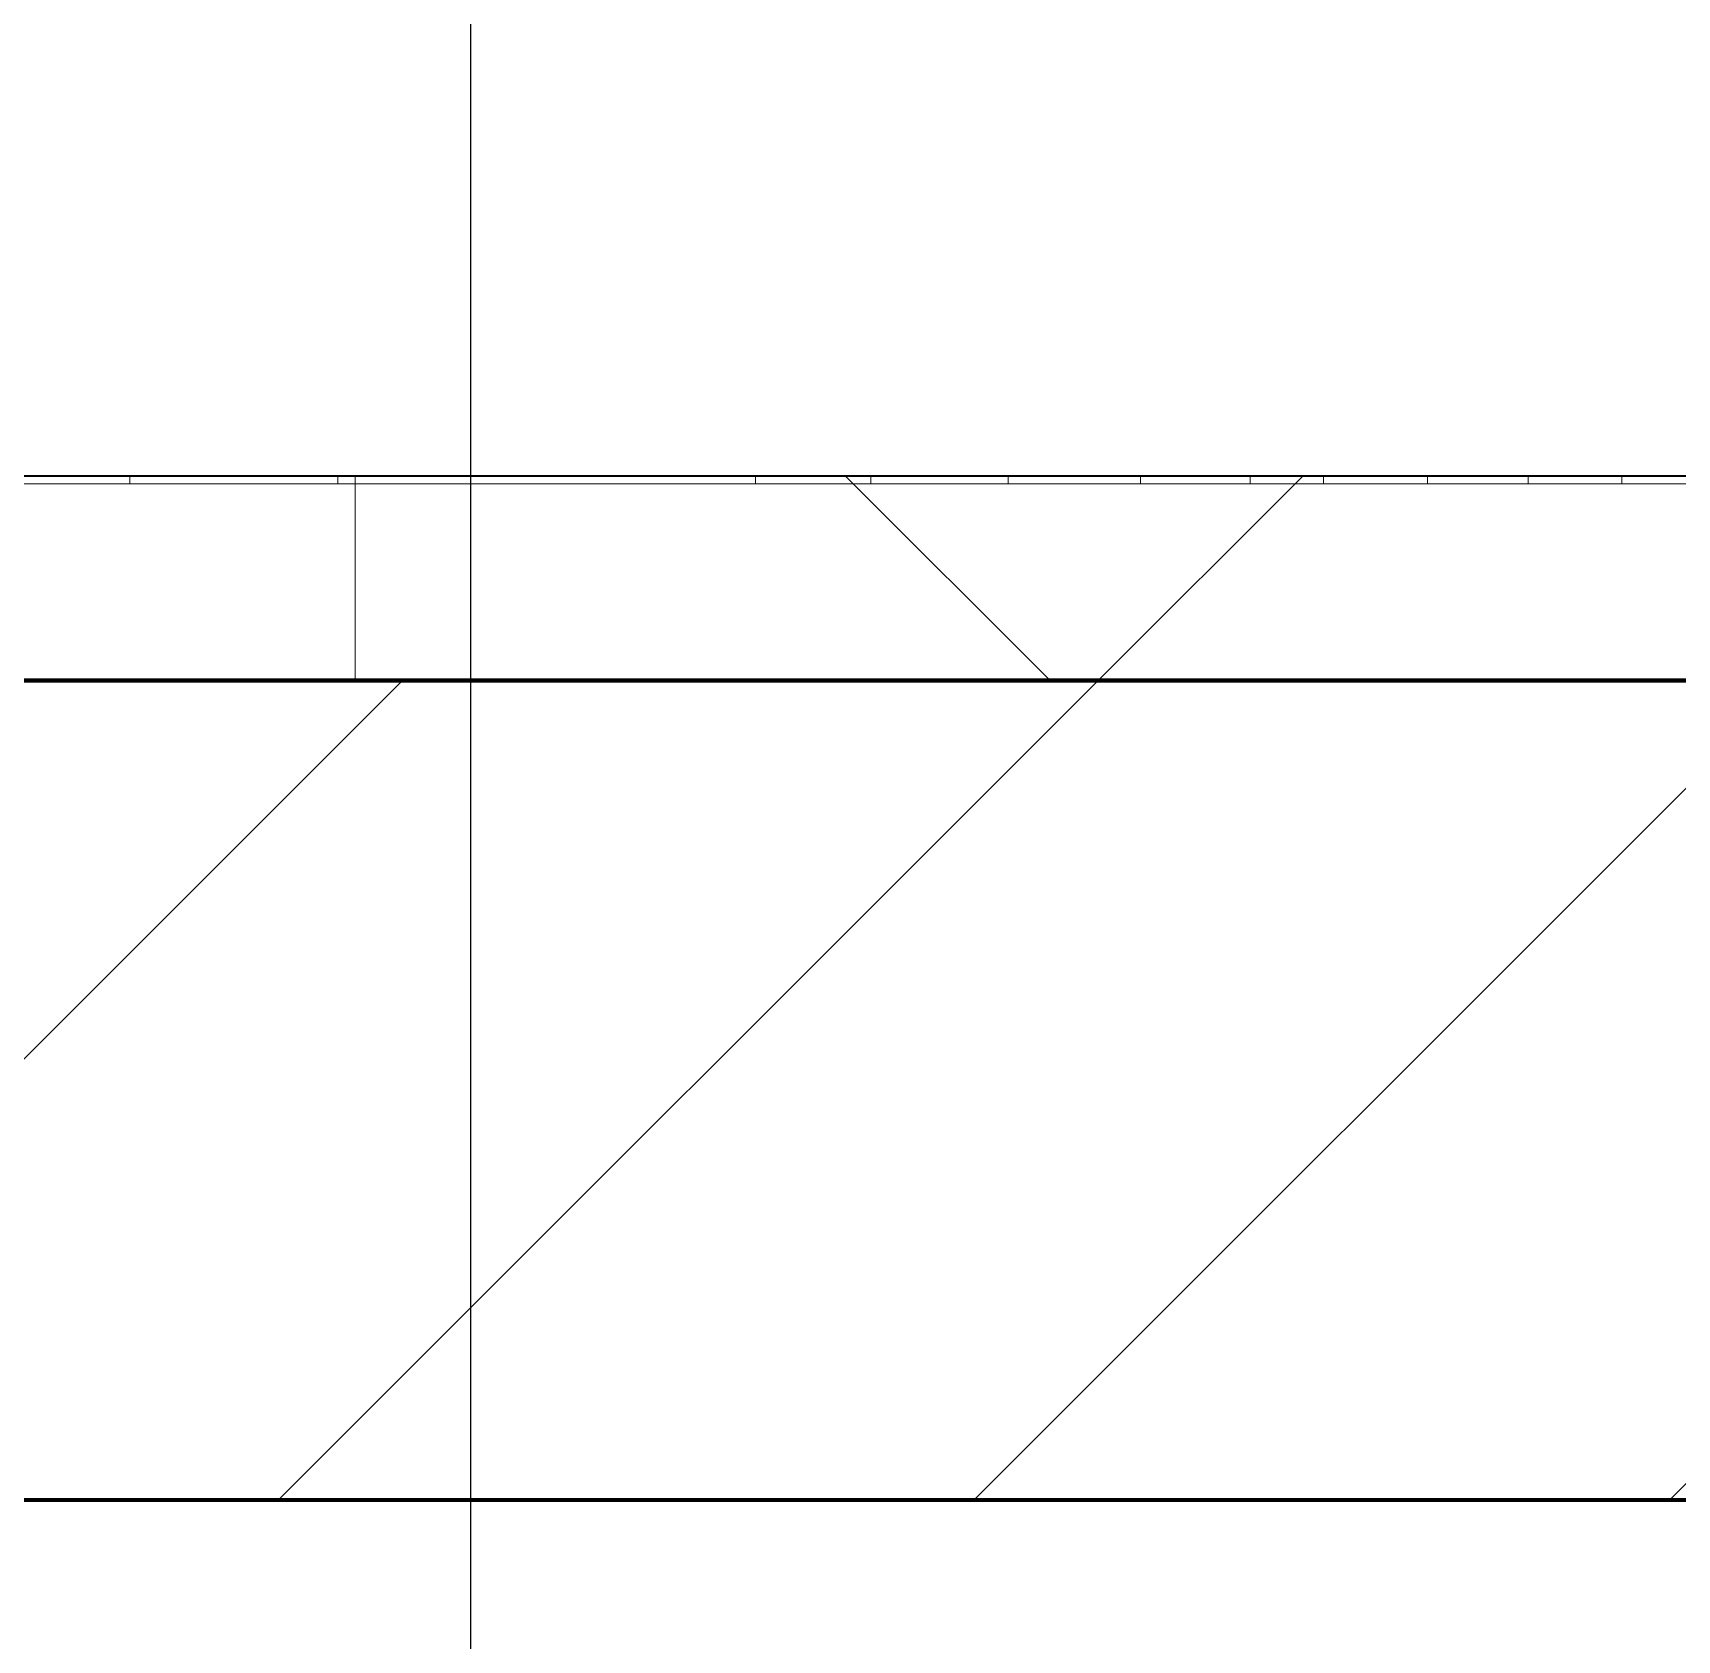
# Model space of a CAD drawing. Header units: millimetres. Extents: x -920231 to -841213, y -17301 to 22361.
# Drawn here: x -853661 to -853259.9, y -3410.1 to -3017.9 of the extents above; entities that cross this region are included whole.
import ezdxf

# ---------------------------------------------------------------- set-up
doc = ezdxf.new("R2010")
doc.units = ezdxf.units.MM
for name, color, linetype, lineweight in [('A-GLAZ-CURT', 2, 'Continuous', 9), ('A-ROOM-IDEN', 3, 'Continuous', 25), ('A-WALL', 5, 'Continuous', 35), ('A-WALL-FNSH', 2, 'Continuous', 35), ('A-WALL-PATT', 1, 'Continuous', 35)]:
    doc.layers.add(name, color=color, linetype=linetype, lineweight=lineweight)

# ---------------------------------------------------------------- blocks, each defined once
blk = doc.blocks.new('PPLS-PP19_Custom Tile Pattern - Custom Tile Pattern-V95-4230-01 ENLARGED MULTI-PURPOSE LEVEL - REFLECTED CEILING PLAN - SHEET 1')
at = {"layer": 'A-GLAZ-CURT'}
for p, q in [((170.29, 0), (245.04, 0)), ((230.06, 0), (300, 0)), ((245.04, 0), (245.04, -2)), ((295.8, 0), (300, 0)), ((295.8, -2), (295.8, 0)), ((300, 0), (300, -2)), ((-300, -2), (300, -2)), ((245.04, -2), (170.29, -2)), ((300, -2), (295.8, -2)), ((300, -2), (300, -50)), ((300, -50), (-300, -50))]:
    blk.add_line(p, q, dxfattribs=at)
for points, knots in [([(284.63, 0), (276.28, 0), (249.08, 0), (207.11, 0), (177.41, 0), (159.34, 0), (158.33, 0), (158.3, 0)], [-269.834138, -269.834138, -269.834138, -269.834138, -244.693688, -187.987675, -143.776725, -129.632772, -123.352749, -123.352749, -123.352749, -123.352749]), ([(159.07, 0), (159.13, 0), (160.84, 0), (165.21, 0), (174.15, 0), (185.98, 0), (208.82, 0), (219.42, 0), (230.06, 0)], [-115.643202, -115.643202, -115.643202, -115.643202, -114.681583, -87.660824, -65.295536, -41.623857, -24.459831, 0, 0, 0, 0]), ([(300, 0), (288.22, 0), (262, 0), (230.48, 0), (220, 0), (219.04, 0)], [-12528.858583, -12528.858583, -12528.858583, -12528.858583, -11905.454923, -11162.864862, -10859.773777, -10859.773777, -10859.773777, -10859.773777]), ([(219.84, 0), (220.8, 0), (227.72, 0), (240.28, 0), (245.04, 0)], [-10674.31991, -10674.31991, -10674.31991, -10674.31991, -10511.382485, -9932.504441, -9932.504441, -9932.504441, -9932.504441]), ([(285.32, 0), (285.82, 0), (287.66, 0), (293.59, 0), (297.76, 0), (300, 0)], [-4044.303705, -4044.303705, -4044.303705, -4044.303705, -3959.664717, -3862.421465, -3746.95702, -3746.95702, -3746.95702, -3746.95702]), ([(295.8, 0), (294.18, 0), (290.94, 0), (286.68, 0), (285.8, 0)], [-4679.165325, -4679.165325, -4679.165325, -4679.165325, -4358.271401, -4213.365216, -4213.365216, -4213.365216, -4213.365216])]:
    blk.add_open_spline(points, degree=3, knots=knots, dxfattribs=at)
blk.add_open_spline([(300, 0), (295.27, 0), (290.53, 0), (285.8, 0)], degree=3, dxfattribs=at)
blk = doc.blocks.new('PPLS-PP19_Custom Tile Pattern - Custom Tile Pattern-V96-4230-01 ENLARGED MULTI-PURPOSE LEVEL - REFLECTED CEILING PLAN - SHEET 1')
at = {"layer": 'A-GLAZ-CURT'}
for p, q in [((-300, 0), (-202.31, 0)), ((-300, -2), (-300, 0)), ((-293.07, 0), (-275.75, 0)), ((-275.75, 0), (-293.07, 0)), ((-222.32, 0), (-205, 0)), ((-205, 0), (-222.32, 0)), ((-202.31, 0), (-202.31, -2)), ((-174.21, 0), (-140.66, 0)), ((-174.21, -2), (-174.21, 0)), ((-140.66, 0), (-140.66, -2)), ((-108.4, 0), (-81.66, 0)), ((-108.4, -2), (-108.4, 0)), ((-81.66, 0), (-81.66, -2)), ((-63.81, 0), (-38.36, 0)), ((-63.81, -2), (-63.81, 0)), ((-38.36, 0), (-38.36, -2)), ((-13.88, 0), (9.01, 0)), ((-13.88, -2), (-13.88, 0)), ((9.01, 0), (9.01, -2)), ((-300, -2), (300, -2)), ((-300, -50), (-300, -2)), ((-202.31, -2), (-300, -2)), ((-140.66, -2), (-174.21, -2)), ((-81.66, -2), (-108.4, -2)), ((-38.36, -2), (-63.81, -2)), ((9.01, -2), (-13.88, -2)), ((300, -50), (-300, -50))]:
    blk.add_line(p, q, dxfattribs=at)
at = {"layer": 'A-GLAZ-CURT', "flags": 128}
for points in [[(-300, 0), (-291.7, 0), (-283.58, 0), (-275.62, 0), (-267.8, 0), (-260.12, 0), (-252.56, 0), (-245.12, 0), (-237.77, 0), (-230.5, 0), (-223.32, 0), (-216.2, 0), (-209.18, 0), (-202.31, 0)], [(-174.21, 0), (-178.96, 0), (-183.97, 0), (-189.27, 0), (-194.85, 0), (-200.68, 0), (-206.74, 0), (-213.02, 0), (-219.49, 0), (-226.14, 0), (-232.95, 0), (-239.91, 0), (-247.01, 0), (-254.25, 0), (-261.61, 0), (-269.09, 0), (-276.68, 0), (-284.36, 0), (-292.14, 0), (-300, 0)]]:
    blk.add_lwpolyline(points, dxfattribs=at)
at = {"layer": 'A-GLAZ-CURT'}
for points, knots in [([(-300, 0), (-284.65, 0), (-264.96, 0), (-247.03, 0), (-242.89, 0)], [-5323.127839, -5323.127839, -5323.127839, -5323.127839, -4502.809032, -4249.150971, -4249.150971, -4249.150971, -4249.150971]), ([(-108.4, 0), (-116.54, 0), (-146.91, 0), (-202.69, 0), (-262.56, 0), (-294.48, 0), (-300, 0)], [-17961.803277, -17961.803277, -17961.803277, -17961.803277, -17136.203329, -15131.813646, -13729.592194, -13439.944408, -13439.944408, -13439.944408, -13439.944408]), ([(-137.88, 0), (-140.56, 0), (-147.66, 0), (-147.69, 0), (-158.72, 0), (-174.02, 0), (-185.59, 0), (-209.77, 0), (-232.01, 0), (-255.22, 0), (-262.59, 0), (-264.9, 0), (-265.4, 0)], [-3187.727384, -3187.727384, -3187.727384, -3187.727384, -2919.378265, -2477.344047, -2237.412286, -2029.680487, -1755.085331, -1400.429864, -858.079193, -543.655514, -208.940337, 0, 0, 0, 0]), ([(-258.6, 0), (-257.91, 0), (-254.26, 0), (-248, 0), (-242.93, 0), (-242.37, 0)], [-5722.54675, -5722.54675, -5722.54675, -5722.54675, -5657.471696, -5413.335975, -5383.218467, -5383.218467, -5383.218467, -5383.218467]), ([(-242.37, 0), (-217.29, 0), (-193.5, 0), (-172.39, 0), (-170.53, 0)], [-4238.528287, -4238.528287, -4238.528287, -4238.528287, -2700.551212, -2549.992683, -2549.992683, -2549.992683, -2549.992683]), ([(-242.02, 0), (-235.39, 0), (-225.36, 0), (-213.1, 0), (-200.2, 0), (-187.01, 0), (-176.88, 0), (-171.08, 0)], [-5376.889564, -5376.889564, -5376.889564, -5376.889564, -5017.494783, -4832.723979, -4666.091899, -4349.945572, -4071.073527, -4071.073527, -4071.073527, -4071.073527]), ([(-133.82, 0), (-135.51, 0), (-137.8, 0), (-149.31, 0), (-162.01, 0), (-177.91, 0), (-199.46, 0), (-216.65, 0), (-231.26, 0), (-233.46, 0), (-234, 0)], [-2731.647847, -2731.647847, -2731.647847, -2731.647847, -2418.507304, -2308.929706, -2113.765672, -1763.376603, -1422.553702, -978.033455, -846.069444, -682.911962, -682.911962, -682.911962, -682.911962]), ([(-233.49, 0), (-233.44, 0), (-232.38, 0), (-230.74, 0), (-225.3, 0), (-223.63, 0)], [-455.274641, -455.274641, -455.274641, -455.274641, -440.605512, -119.536984, 0, 0, 0, 0]), ([(-223.63, 0), (-219.39, 0), (-206.17, 0), (-188.58, 0), (-169.02, 0), (-152.12, 0), (-136.84, 0), (-127.33, 0), (-124.19, 0), (-123.43, 0), (-123.28, 0)], [-5463.295695, -5463.295695, -5463.295695, -5463.295695, -5161.076232, -4739.070012, -4465.409639, -4149.119819, -3839.893365, -3647.167523, -3488.92562, -3439.852845, -3439.852845, -3439.852845, -3439.852845]), ([(-170.55, 0), (-169.25, 0), (-164.39, 0), (-158.7, 0), (-157.22, 0)], [-4062.649384, -4062.649384, -4062.649384, -4062.649384, -4000.813434, -3840.635403, -3840.635403, -3840.635403, -3840.635403]), ([(-152.35, 0), (-151.03, 0), (-147.71, 0), (-143.57, 0), (-138.62, 0)], [-3494.978217, -3494.978217, -3494.978217, -3494.978217, -3371.022232, -3227.460399, -3227.460399, -3227.460399, -3227.460399]), ([(-118.78, 0), (-121.86, 0), (-126.28, 0), (-136.96, 0), (-147.46, 0), (-150.03, 0), (-150.57, 0)], [-5938.474035, -5938.474035, -5938.474035, -5938.474035, -5700.061948, -5508.838257, -5298.784692, -5196.16478, -5196.16478, -5196.16478, -5196.16478]), ([(-150.34, 0), (-150.07, 0), (-147.75, 0), (-142.6, 0), (-127.26, 0), (-111.03, 0), (-102.44, 0), (-98.71, 0)], [-4948.728362, -4948.728362, -4948.728362, -4948.728362, -4883.323924, -4440.880425, -4054.690705, -3793.097032, -3596.420735, -3596.420735, -3596.420735, -3596.420735]), ([(-26.83, 0), (-27.94, 0), (-36.24, 0), (-53.55, 0), (-78.2, 0), (-110.94, 0), (-130.52, 0), (-147.74, 0), (-149.07, 0)], [-8713.864856, -8713.864856, -8713.864856, -8713.864856, -8532.293389, -8073.216054, -7508.296369, -7004.680444, -6449.282163, -6277.220794, -6277.220794, -6277.220794, -6277.220794]), ([(-148.23, 0), (-146.94, 0), (-140.15, 0), (-137.28, 0), (-133.93, 0), (-128.78, 0), (-126.5, 0)], [-6162.058746, -6162.058746, -6162.058746, -6162.058746, -6017.569127, -5560.701257, -5364.112219, -5231.017328, -5231.017328, -5231.017328, -5231.017328]), ([(-86.16, 0), (-91.37, 0), (-104.13, 0), (-122.65, 0), (-139.03, 0), (-146.11, 0), (-146.95, 0)], [-1681.3698, -1681.3698, -1681.3698, -1681.3698, -1374.161226, -945.742622, -741.901385, -489.130243, -489.130243, -489.130243, -489.130243]), ([(-146.69, 0), (-146.59, 0), (-145.49, 0), (-135.69, 0), (-128.29, 0), (-125.15, 0)], [-420.34245, -420.34245, -420.34245, -420.34245, -406.956646, -290.263673, 0, 0, 0, 0]), ([(-134.24, 0), (-133.42, 0), (-130.43, 0), (-118.7, 0), (-105.09, 0), (-98.7, 0)], [-7671.276312, -7671.276312, -7671.276312, -7671.276312, -7293.749979, -6839.55839, -6387.37936, -6387.37936, -6387.37936, -6387.37936]), ([(-127.41, 0), (-131.63, 0), (-133.13, 0), (-134.06, 0), (-134.11, 0)], [-8540.990293, -8540.990293, -8540.990293, -8540.990293, -8266.114998, -8251.085632, -8251.085632, -8251.085632, -8251.085632]), ([(-120.13, 0), (-120.14, 0), (-120.24, 0), (-121.3, 0), (-129.25, 0), (-133.82, 0)], [-2933.992132, -2933.992132, -2933.992132, -2933.992132, -2920.575025, -2840.280255, -2731.647847, -2731.647847, -2731.647847, -2731.647847]), ([(-113.44, 0), (-113.46, 0), (-114.06, 0), (-119.73, 0), (-125.43, 0), (-127.03, 0), (-127.41, 0)], [-323.250712, -323.250712, -323.250712, -323.250712, -282.672656, -98.539552, -24.539552, 0, 0, 0, 0]), ([(-126.5, 0), (-122.44, 0), (-112.58, 0), (-103.41, 0), (-98.71, 0)], [-5231.017328, -5231.017328, -5231.017328, -5231.017328, -4994.692869, -4736.668738, -4736.668738, -4736.668738, -4736.668738]), ([(-125.15, 0), (-124.93, 0), (-121.96, 0), (-113.01, 0), (-104.01, 0), (-100.24, 0), (-99.68, 0)], [-3362.7396, -3362.7396, -3362.7396, -3362.7396, -3342.215224, -3074.362186, -2902.289527, -2872.340075, -2872.340075, -2872.340075, -2872.340075]), ([(-122.08, 0), (-122.01, 0), (-121.69, 0), (-121.2, 0), (-120.88, 0)], [-3136.336417, -3136.336417, -3136.336417, -3136.336417, -3110.304437, -3035.164275, -3035.164275, -3035.164275, -3035.164275]), ([(-99.02, 0), (-101.77, 0), (-106.74, 0), (-114.02, 0), (-117.28, 0), (-118.78, 0)], [-371.154627, -371.154627, -371.154627, -371.154627, -229.489605, -116.330425, 0, 0, 0, 0]), ([(-117.69, 0), (-117.06, 0), (-114.75, 0), (-113.43, 0), (-113.43, 0)], [-808.126779, -808.126779, -808.126779, -808.126779, -394.672656, -330.797262, -330.797262, -330.797262, -330.797262]), ([(-98.71, 0), (-102.51, 0), (-110.89, 0), (-116.79, 0), (-117.66, 0)], [-1772.445483, -1772.445483, -1772.445483, -1772.445483, -1433.981041, -969.752135, -969.752135, -969.752135, -969.752135]), ([(-115.82, 0), (-114.96, 0), (-110.41, 0), (-96.78, 0), (-71.33, 0), (-48.38, 0), (-30.8, 0), (-27.54, 0)], [-5724.064692, -5724.064692, -5724.064692, -5724.064692, -5430.283136, -5103.229623, -4799.173296, -4065.652676, -3897.235535, -3897.235535, -3897.235535, -3897.235535]), ([(-99.7, 0), (-103.93, 0), (-112.32, 0), (-114.94, 0), (-115.63, 0)], [-730.731663, -730.731663, -730.731663, -730.731663, -501.969187, -243.577221, -243.577221, -243.577221, -243.577221]), ([(9.32, 0), (9.08, 0), (7.65, 0), (2.57, 0), (-12.23, 0), (-25.64, 0), (-40, 0), (-56.24, 0), (-75.59, 0), (-89.3, 0), (-97.95, 0), (-98.72, 0)], [-2922.926651, -2922.926651, -2922.926651, -2922.926651, -2882.788014, -2720.818881, -2518.50168, -2125.455881, -1792.521578, -1466.981642, -1208.454564, -789.402658, -748.366407, -748.366407, -748.366407, -748.366407]), ([(-36.33, 0), (-36.43, 0), (-37.27, 0), (-45.02, 0), (-46.13, 0), (-60.59, 0), (-78.65, 0), (-91.66, 0), (-98.71, 0)], [-1855.773136, -1855.773136, -1855.773136, -1855.773136, -1810.870157, -1672.078046, -1405.135169, -1060.00838, -740.068933, -376.633491, -376.633491, -376.633491, -376.633491]), ([(-98.71, 0), (-94.06, 0), (-84.32, 0), (-71.67, 0), (-65.93, 0), (-65.07, 0)], [-2854.928277, -2854.928277, -2854.928277, -2854.928277, -2605.247022, -2322.099534, -2241.8264, -2241.8264, -2241.8264, -2241.8264]), ([(-63.81, 0), (-70.01, 0), (-82.07, 0), (-93.87, 0), (-98.53, 0)], [-2747.631049, -2747.631049, -2747.631049, -2747.631049, -2193.204658, -1777.878914, -1777.878914, -1777.878914, -1777.878914]), ([(-98.5, 0), (-95.03, 0), (-82.02, 0), (-63.44, 0), (-54.4, 0), (-48.53, 0), (-36.26, 0), (-29.74, 0), (-26.87, 0)], [-4732.825202, -4732.825202, -4732.825202, -4732.825202, -4542.524482, -4008.285538, -3689.699207, -3546.54457, -3315.260113, -3118.796302, -3118.796302, -3118.796302, -3118.796302]), ([(-98.22, 0), (-94.71, 0), (-86.23, 0), (-75.26, 0), (-68.41, 0), (-65.12, 0), (-63.63, 0)], [-3587.828063, -3587.828063, -3587.828063, -3587.828063, -3402.597032, -3144.956779, -3050.982048, -2969.237017, -2969.237017, -2969.237017, -2969.237017]), ([(-97.82, 0), (-96, 0), (-90.03, 0), (-84.96, 0), (-81.66, 0)], [-6366.70534, -6366.70534, -6366.70534, -6366.70534, -6236.997189, -5931.848349, -5931.848349, -5931.848349, -5931.848349]), ([(-63.96, 0), (-64.13, 0), (-72.5, 0), (-80.63, 0), (-86.16, 0)], [-2171.769325, -2171.769325, -2171.769325, -2171.769325, -2007.031671, -1681.3698, -1681.3698, -1681.3698, -1681.3698]), ([(-29.03, 0), (-33.97, 0), (-43.74, 0), (-56.37, 0), (-71.66, 0), (-77.83, 0), (-82.66, 0), (-83.28, 0), (-83.28, 0)], [-2680.714891, -2680.714891, -2680.714891, -2680.714891, -2413.671296, -2161.752162, -2006.592567, -1646.621388, -1424.436217, -1393.971743, -1393.971743, -1393.971743, -1393.971743]), ([(-83.28, 0), (-83.28, 0), (-82.91, 0), (-76.14, 0), (-62.97, 0), (-48.14, 0), (-36.49, 0), (-33.57, 0), (-29.94, 0), (-28.57, 0)], [-1393.4169, -1393.4169, -1393.4169, -1393.4169, -1353.722004, -1274.333717, -1073.56893, -651.549973, -296.515819, -83.513472, 0, 0, 0, 0]), ([(31.18, 0), (25.97, 0), (11.99, 0), (-16.92, 0), (-47.42, 0), (-65.35, 0), (-66.28, 0), (-66.31, 0)], [-4496.803627, -4496.803627, -4496.803627, -4496.803627, -4222.080604, -3745.412743, -2981.410125, -2542.574734, -2526.906796, -2526.906796, -2526.906796, -2526.906796]), ([(-65.47, 0), (-65.27, 0), (-62.78, 0), (-55.26, 0), (-43.47, 0), (-38.36, 0)], [-2362.748727, -2362.748727, -2362.748727, -2362.748727, -2315.303971, -1809.437387, -1213.642243, -1213.642243, -1213.642243, -1213.642243]), ([(-63.63, 0), (-61.49, 0), (-57.39, 0), (-54.49, 0), (-45.2, 0), (-40.79, 0), (-40.46, 0), (-40.44, 0)], [-2969.237017, -2969.237017, -2969.237017, -2969.237017, -2851.217951, -2734.127174, -2474.780881, -2410.990208, -2350.645972, -2350.645972, -2350.645972, -2350.645972]), ([(-51.83, 0), (-51.83, 0), (-51.78, 0), (-47.4, 0), (-46.01, 0), (-40.22, 0), (-36.78, 0)], [-632.814994, -632.814994, -632.814994, -632.814994, -627.965721, -508.377888, -260.442412, 0, 0, 0, 0]), ([(-27.73, 0), (-29.7, 0), (-35.23, 0), (-44.85, 0), (-51.43, 0), (-51.79, 0)], [-1160.839585, -1160.839585, -1160.839585, -1160.839585, -1039.307308, -819.71621, -644.910881, -644.910881, -644.910881, -644.910881]), ([(-36.78, 0), (-32.43, 0), (-19.22, 0), (7.61, 0), (31.27, 0), (44.6, 0)], [-6191.144455, -6191.144455, -6191.144455, -6191.144455, -5862.463379, -5340.621928, -4643.358341, -4643.358341, -4643.358341, -4643.358341]), ([(-36.29, 0), (-36.29, 0), (-34.66, 0), (-29.09, 0), (-27.15, 0), (-26.72, 0)], [-9150.272121, -9150.272121, -9150.272121, -9150.272121, -9057.163041, -8919.836787, -8845.904014, -8845.904014, -8845.904014, -8845.904014]), ([(30.82, 0), (29.27, 0), (20.14, 0), (3.54, 0), (-16.58, 0), (-34.76, 0), (-36.04, 0)], [-10462.034656, -10462.034656, -10462.034656, -10462.034656, -10363.088938, -9884.23066, -9424.652049, -9182.880979, -9182.880979, -9182.880979, -9182.880979]), ([(-33.34, 0), (-33.34, 0), (-32.93, 0), (-31.16, 0), (-30.52, 0)], [-2415.024266, -2415.024266, -2415.024266, -2415.024266, -2357.633367, -2323.618664, -2323.618664, -2323.618664, -2323.618664]), ([(-27.67, 0), (-29.13, 0), (-31.19, 0), (-31.82, 0), (-32, 0)], [-2807.705886, -2807.705886, -2807.705886, -2807.705886, -2698.150104, -2614.070998, -2614.070998, -2614.070998, -2614.070998]), ([(-30.61, 0), (-29.53, 0), (-23.35, 0), (-15.75, 0), (-15.19, 0)], [-54150.414002, -54150.414002, -54150.414002, -54150.414002, -53749.15266, -53717.791567, -53717.791567, -53717.791567, -53717.791567]), ([(-26.89, 0), (-26.92, 0), (-28.53, 0), (-29.97, 0), (-30.54, 0)], [-54464.862742, -54464.862742, -54464.862742, -54464.862742, -54461.685999, -54258.56961, -54258.56961, -54258.56961, -54258.56961]), ([(-30.52, 0), (-27.11, 0), (-17.83, 0), (5.99, 0), (22.06, 0), (37.44, 0), (45.92, 0), (57.76, 0), (64.47, 0), (72.74, 0), (75.22, 0), (76.03, 0), (76.21, 0)], [-2323.618664, -2323.618664, -2323.618664, -2323.618664, -2142.497158, -1716.209403, -1206.526904, -1089.329421, -901.315459, -753.071572, -495.328968, -421.953223, -334.951786, -290.452333, -290.452333, -290.452333, -290.452333]), ([(8.33, 0), (8.19, 0), (7.18, 0), (0.32, 0), (-13.89, 0), (-24.92, 0), (-29.03, 0)], [-3574.286521, -3574.286521, -3574.286521, -3574.286521, -3526.962355, -3285.499107, -2903.012179, -2680.714891, -2680.714891, -2680.714891, -2680.714891]), ([(-28.57, 0), (-26.93, 0), (-20.29, 0), (-11.45, 0), (2.08, 0), (13.15, 0), (21.24, 0), (24.62, 0), (24.72, 0), (24.72, 0)], [-5361.429781, -5361.429781, -5361.429781, -5361.429781, -5261.36855, -5050.479954, -4785.90057, -4596.498881, -4445.288762, -4384.376941, -4376.041937, -4376.041937, -4376.041937, -4376.041937]), ([(44.94, 0), (43.89, 0), (37.09, 0), (24.74, 0), (2.64, 0), (-15.42, 0), (-24.56, 0), (-26.96, 0)], [-4158.153806, -4158.153806, -4158.153806, -4158.153806, -4098.545751, -3766.694881, -3333.063701, -2994.501669, -2824.854622, -2824.854622, -2824.854622, -2824.854622]), ([(76.63, 0), (74.8, 0), (67.65, 0), (53.52, 0), (37, 0), (24.07, 0), (12.82, 0), (-2.9, 0), (-17.85, 0), (-25.06, 0), (-26.9, 0)], [-3095.572228, -3095.572228, -3095.572228, -3095.572228, -2950.589685, -2634.532728, -2313.748533, -2106.613311, -1925.670641, -1617.263037, -1290.787923, -1177.854364, -1177.854364, -1177.854364, -1177.854364]), ([(-26.87, 0), (-21.16, 0), (-9.72, 0), (4.23, 0), (9.64, 0), (10.14, 0), (10.18, 0)], [-3885.699442, -3885.699442, -3885.699442, -3885.699442, -3589.737505, -3285.047089, -3066.359526, -3044.715262, -3044.715262, -3044.715262, -3044.715262]), ([(-13.88, 0), (-15.14, 0), (-18.37, 0), (-24.18, 0), (-26.66, 0)], [-55123.81448, -55123.81448, -55123.81448, -55123.81448, -54789.006179, -54474.880828, -54474.880828, -54474.880828, -54474.880828]), ([(-26.65, 0), (-23.01, 0), (-13.67, 0), (8.61, 0), (15.02, 0), (22.91, 0), (31, 0), (39.04, 0), (51.19, 0), (58.74, 0), (61.34, 0), (61.45, 0)], [-3113.700791, -3113.700791, -3113.700791, -3113.700791, -2864.387349, -2439.246196, -2084.094819, -1956.422387, -1818.904206, -1645.594513, -1443.202566, -1228.752106, -1120.932285, -1120.932285, -1120.932285, -1120.932285]), ([(-15.19, 0), (-13.07, 0), (7.48, 0), (42.82, 0), (88.72, 0), (120.63, 0), (138.28, 0), (138.53, 0)], [-461.142613, -461.142613, -461.142613, -461.142613, -429.606584, -390.253598, -346.313304, -291.370682, -290.5735, -290.5735, -290.5735, -290.5735]), ([(103.09, 0), (101.08, 0), (86.31, 0), (63.34, 0), (35.84, 0), (18.55, 0), (11.55, 0), (9.01, 0)], [-375.435014, -375.435014, -375.435014, -375.435014, -369.147452, -330.153101, -307.516438, -285.83788, -269.307637, -269.307637, -269.307637, -269.307637]), ([(24.69, 0), (24.54, 0), (20.99, 0), (15.48, 0), (10.8, 0), (9.63, 0)], [-4368.572414, -4368.572414, -4368.572414, -4368.572414, -4306.476363, -4080.000647, -3772.857994, -3772.857994, -3772.857994, -3772.857994]), ([(18.16, 0), (19.15, 0), (24.25, 0), (25.66, 0), (26.12, 0)], [-5700.113719, -5700.113719, -5700.113719, -5700.113719, -5554.232259, -5302.431367, -5302.431367, -5302.431367, -5302.431367]), ([(114.39, 0), (114.2, 0), (112.08, 0), (105.42, 0), (92.38, 0), (85.59, 0), (74.4, 0), (62.26, 0), (51.85, 0), (43.81, 0), (29.53, 0), (20.67, 0), (18.85, 0), (18.16, 0)], [-8148.58938, -8148.58938, -8148.58938, -8148.58938, -8105.191388, -7723.759874, -7531.75727, -7135.649961, -6924.452779, -6738.82075, -6548.303034, -6314.283804, -6135.05769, -5972.647715, -5832.674503, -5832.674503, -5832.674503, -5832.674503])]:
    blk.add_open_spline(points, degree=3, knots=knots, dxfattribs=at)
for points in [[(-169.82, 0), (-159.24, 0), (-149.42, 0), (-140.66, 0)], [(-39.84, 0), (-39.08, 0), (-38.11, 0), (-37.36, 0)]]:
    blk.add_open_spline(points, degree=3, dxfattribs=at)

msp = doc.modelspace()

# ---------------------------------------------------------------- hatches: boundary and pattern name
at = {"layer": 'A-WALL-PATT', "lineweight": 9}
h = msp.add_hatch(dxfattribs=at)
h.set_pattern_fill('FP_3', color=256, style=0, pattern_type=2)
h.set_pattern_definition([(45, (0, 0), (-212.13203, 212.13203), []), (135, (0, 0), (-212.13203, -212.13203), [])])
h.paths.add_polyline_path([(-850767.37, -3175.94), (-850767.37, -3125.94), (-868697.34, -3125.94), (-868743.96, -3175.94), (-850867, -3175.94)])
h = msp.add_hatch(dxfattribs=at)
h.set_pattern_fill('FP_2', color=256, style=0, pattern_type=2)
h.set_pattern_definition([(45, (0, 0), (-84.852814, 84.852814), [])])
h.paths.add_polyline_path([(-850567.37, -3375.94), (-850567.37, -3175.94), (-868402.13, -3175.94), (-868588.64, -3375.94), (-850766.31, -3375.94)])

# ---------------------------------------------------------------- linework, layer by layer
at = {"layer": 'A-ROOM-IDEN'}
msp.add_line((-853554.27, -2522.9), (-853554.27, -6592.55), dxfattribs=at)
at = {"layer": 'A-WALL', "color": 7, "lineweight": 70}
for p, q in [((-868402.13, -3175.94), (-850767.37, -3175.94)), ((-850767.37, -3175.94), (-868402.13, -3175.94)), ((-850766.31, -3375.94), (-868588.64, -3375.94))]:
    msp.add_line(p, q, dxfattribs=at)
at = {"layer": 'A-WALL-FNSH', "color": 250}
msp.add_line((-868697.34, -3125.94), (-850817.37, -3125.94), dxfattribs=at)

# ---------------------------------------------------------------- block references
at = {"layer": 'A-GLAZ-CURT'}
for name, p in [('PPLS-PP19_Custom Tile Pattern - Custom Tile Pattern-V95-4230-01 ENLARGED MULTI-PURPOSE LEVEL - REFLECTED CEILING PLAN - SHEET 1', (-853882.37, -3125.94)), ('PPLS-PP19_Custom Tile Pattern - Custom Tile Pattern-V96-4230-01 ENLARGED MULTI-PURPOSE LEVEL - REFLECTED CEILING PLAN - SHEET 1', (-853282.37, -3125.94))]:
    msp.add_blockref(name, p, dxfattribs=at)

doc.saveas('drawing.dxf')
